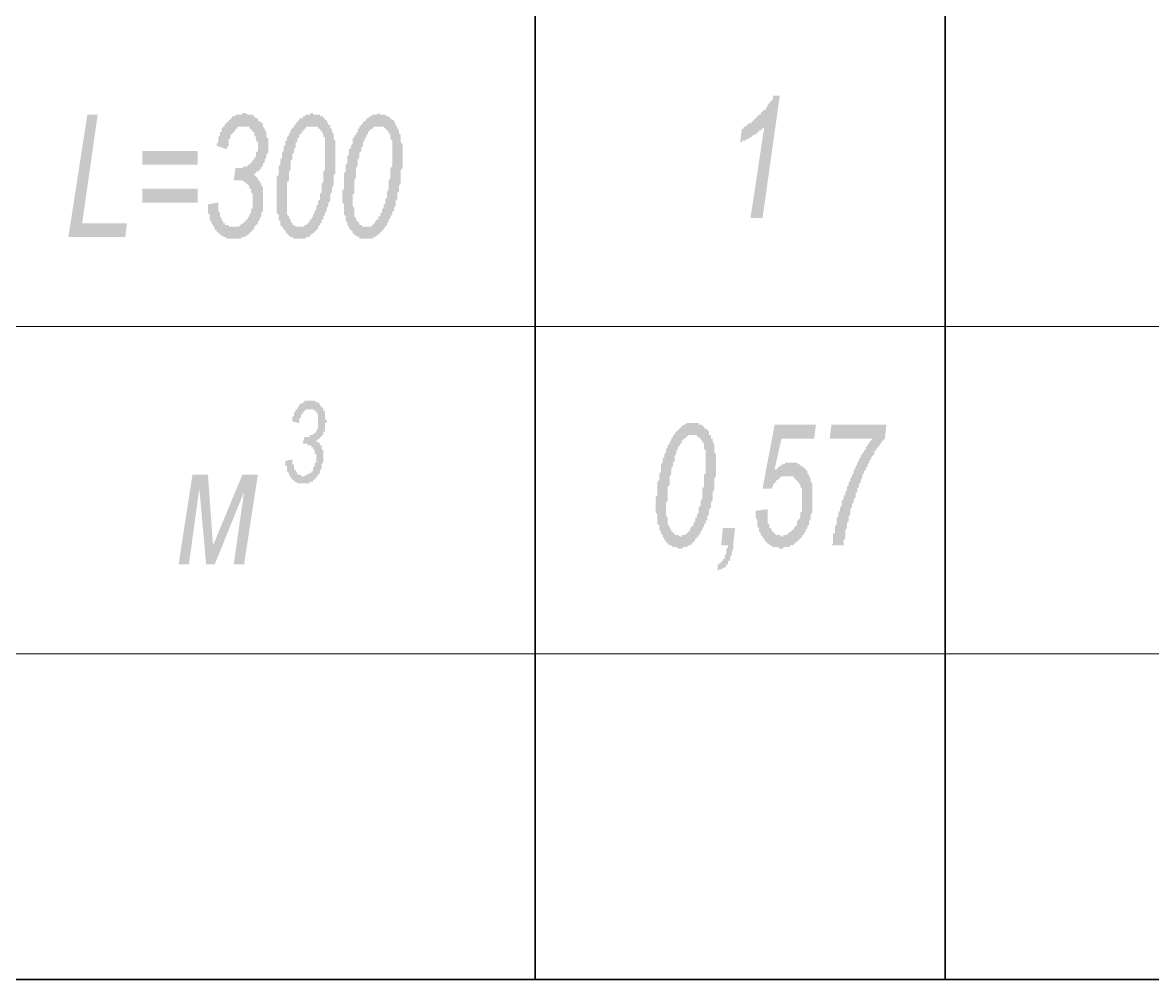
# Model space of a CAD drawing. Header units: millimetres. Extents: x 1372 to 666090, y 1285 to 31551.
# Drawn here: x 632394 to 635130, y 19566 to 21883 of the extents above; entities that cross this region are included whole.
import ezdxf

# ---------------------------------------------------------------- set-up
doc = ezdxf.new("R2010")
doc.units = ezdxf.units.MM
doc.layers.add('PDF _0', color=7, linetype='Continuous')
doc.layers.add('PDF _75-АЗ Штамп', color=7, linetype='Continuous')

msp = doc.modelspace()

# ---------------------------------------------------------------- hatches: boundary and pattern name
at = {"layer": 'PDF _75-АЗ Штамп', "transparency": 33554559}
for points in [[(634157, 21409.3), (634190.4, 21630.4), (634190.4, 21630.4), (634186.2, 21626.2), (634186.2, 21626.2), (634182, 21622.1), (634182, 21622.1), (634177.9, 21622.1), (634177.9, 21617.9), (634173.7, 21617.9), (634173.7, 21613.7), (634169.5, 21613.7), (634165.3, 21609.5), (634165.3, 21609.5), (634161.2, 21609.5), (634161.2, 21605.4), (634157, 21605.4), (634152.8, 21601.2), (634148.7, 21601.2), (634148.7, 21601.2), (634144.5, 21597), (634140.3, 21597), (634136.2, 21597), (634136.2, 21592.9), (634132, 21592.9), (634136.2, 21626.2), (634140.3, 21626.2), (634140.3, 21630.4), (634144.5, 21630.4), (634148.7, 21634.6), (634148.7, 21634.6), (634152.8, 21638.7), (634152.8, 21638.7), (634157, 21638.7), (634161.2, 21642.9), (634161.2, 21642.9), (634165.3, 21647.1), (634165.3, 21647.1), (634169.5, 21651.3), (634173.7, 21655.4), (634173.7, 21655.4), (634177.9, 21659.6), (634182, 21659.6), (634182, 21663.8), (634186.2, 21667.9), (634186.2, 21667.9), (634190.4, 21672.1), (634194.5, 21672.1), (634194.5, 21676.3), (634198.7, 21680.5), (634198.7, 21680.5), (634198.7, 21684.6), (634202.9, 21684.6), (634202.9, 21684.6), (634202.9, 21688.8), (634207.1, 21693), (634207.1, 21693), (634211.2, 21697.1), (634211.2, 21701.3), (634211.2, 21705.5), (634211.2, 21705.5), (634227.9, 21705.5), (634186.2, 21409.3)], [(632505.1, 21363.4), (632551, 21659.6), (632576, 21659.6), (632538.5, 21396.8), (632647, 21396.8), (632642.8, 21363.4)], [(632843, 21442.7), (632868, 21446.9), (632868, 21442.7), (632868, 21434.3), (632868, 21430.2), (632868, 21426), (632872.2, 21421.8), (632872.2, 21417.7), (632872.2, 21413.5), (632872.2, 21413.5), (632876.4, 21409.3), (632876.4, 21405.1), (632876.4, 21405.1), (632880.6, 21401), (632880.6, 21401), (632880.6, 21396.8), (632884.7, 21396.8), (632884.7, 21392.6), (632888.9, 21392.6), (632893.1, 21392.6), (632893.1, 21388.5), (632897.2, 21388.5), (632901.4, 21388.5), (632901.4, 21388.5), (632905.6, 21388.5), (632909.8, 21388.5), (632909.8, 21388.5), (632913.9, 21388.5), (632918.1, 21388.5), (632918.1, 21388.5), (632922.3, 21392.6), (632922.3, 21392.6), (632926.4, 21396.8), (632930.6, 21396.8), (632930.6, 21401), (632934.8, 21401), (632934.8, 21405.1), (632939, 21405.1), (632939, 21409.3), (632943.1, 21413.5), (632943.1, 21417.7), (632947.3, 21421.8), (632947.3, 21421.8), (632947.3, 21426), (632947.3, 21430.2), (632951.5, 21434.3), (632951.5, 21438.5), (632951.5, 21442.7), (632951.5, 21446.9), (632951.5, 21451), (632951.5, 21451), (632951.5, 21455.2), (632951.5, 21459.4), (632951.5, 21463.5), (632951.5, 21467.7), (632947.3, 21471.9), (632947.3, 21476.1), (632947.3, 21480.2), (632943.1, 21480.2), (632943.1, 21484.4), (632943.1, 21488.6), (632939, 21488.6), (632939, 21492.7), (632934.8, 21492.7), (632934.8, 21496.9), (632930.6, 21496.9), (632926.4, 21501.1), (632926.4, 21501.1), (632922.3, 21501.1), (632918.1, 21501.1), (632913.9, 21501.1), (632913.9, 21501.1), (632909.8, 21501.1), (632909.8, 21501.1), (632905.6, 21501.1), (632909.8, 21530.3), (632913.9, 21530.3), (632913.9, 21530.3), (632918.1, 21530.3), (632922.3, 21530.3), (632922.3, 21530.3), (632926.4, 21530.3), (632930.6, 21534.5), (632930.6, 21534.5), (632934.8, 21534.5), (632939, 21534.5), (632939, 21538.6), (632943.1, 21538.6), (632943.1, 21538.6), (632947.3, 21542.8), (632947.3, 21542.8), (632951.5, 21547), (632951.5, 21551.1), (632955.6, 21551.1), (632955.6, 21555.3), (632959.8, 21559.5), (632959.8, 21563.7), (632959.8, 21567.8), (632959.8, 21567.8), (632964, 21572), (632964, 21576.2), (632964, 21580.3), (632964, 21584.5), (632964, 21588.7), (632964, 21592.9), (632959.8, 21597), (632959.8, 21601.2), (632959.8, 21605.4), (632959.8, 21605.4), (632955.6, 21609.5), (632955.6, 21613.7), (632955.6, 21617.9), (632951.5, 21617.9), (632951.5, 21622.1), (632947.3, 21622.1), (632947.3, 21626.2), (632943.1, 21626.2), (632943.1, 21630.4), (632939, 21630.4), (632934.8, 21630.4), (632934.8, 21630.4), (632930.6, 21630.4), (632930.6, 21630.4), (632926.4, 21630.4), (632922.3, 21630.4), (632922.3, 21630.4), (632918.1, 21630.4), (632913.9, 21630.4), (632913.9, 21626.2), (632909.8, 21626.2), (632909.8, 21622.1), (632905.6, 21617.9), (632905.6, 21617.9), (632901.4, 21613.7), (632901.4, 21613.7), (632897.2, 21609.5), (632897.2, 21605.4), (632897.2, 21601.2), (632893.1, 21601.2), (632893.1, 21597), (632893.1, 21592.9), (632893.1, 21588.7), (632893.1, 21584.5), (632888.9, 21580.3), (632888.9, 21576.2), (632863.9, 21584.5), (632863.9, 21588.7), (632868, 21592.9), (632868, 21597), (632868, 21601.2), (632868, 21605.4), (632872.2, 21609.5), (632872.2, 21613.7), (632872.2, 21617.9), (632876.4, 21617.9), (632876.4, 21622.1), (632876.4, 21626.2), (632880.6, 21630.4), (632880.6, 21630.4), (632884.7, 21634.6), (632884.7, 21638.7), (632888.9, 21638.7), (632888.9, 21642.9), (632893.1, 21642.9), (632893.1, 21647.1), (632897.2, 21647.1), (632897.2, 21651.3), (632901.4, 21651.3), (632901.4, 21655.4), (632905.6, 21655.4), (632909.8, 21655.4), (632909.8, 21659.6), (632913.9, 21659.6), (632918.1, 21659.6), (632918.1, 21659.6), (632922.3, 21659.6), (632926.4, 21659.6), (632926.4, 21663.8), (632930.6, 21663.8), (632934.8, 21663.8), (632939, 21659.6), (632939, 21659.6), (632943.1, 21659.6), (632947.3, 21659.6), (632947.3, 21659.6), (632951.5, 21659.6), (632955.6, 21655.4), (632955.6, 21655.4), (632959.8, 21651.3), (632959.8, 21651.3), (632964, 21651.3), (632964, 21647.1), (632968.2, 21642.9), (632972.3, 21642.9), (632972.3, 21638.7), (632972.3, 21638.7), (632976.5, 21638.7), (632976.5, 21634.6), (632976.5, 21630.4), (632980.7, 21626.2), (632980.7, 21622.1), (632980.7, 21622.1), (632984.8, 21617.9), (632984.8, 21613.7), (632984.8, 21609.5), (632984.8, 21605.4), (632989, 21601.2), (632989, 21597), (632989, 21592.9), (632989, 21588.7), (632989, 21584.5), (632989, 21580.3), (632989, 21576.2), (632989, 21572), (632989, 21567.8), (632984.8, 21563.7), (632984.8, 21559.5), (632984.8, 21555.3), (632984.8, 21555.3), (632980.7, 21551.1), (632980.7, 21547), (632980.7, 21542.8), (632976.5, 21542.8), (632976.5, 21538.6), (632976.5, 21534.5), (632972.3, 21534.5), (632972.3, 21530.3), (632968.2, 21526.1), (632968.2, 21526.1), (632964, 21521.9), (632959.8, 21521.9), (632959.8, 21517.8), (632955.6, 21517.8), (632955.6, 21513.6), (632955.6, 21513.6), (632959.8, 21509.4), (632959.8, 21509.4), (632964, 21505.3), (632964, 21501.1), (632968.2, 21501.1), (632968.2, 21496.9), (632972.3, 21492.7), (632972.3, 21488.6), (632972.3, 21488.6), (632976.5, 21484.4), (632976.5, 21480.2), (632976.5, 21476.1), (632976.5, 21471.9), (632976.5, 21467.7), (632976.5, 21463.5), (632976.5, 21459.4), (632976.5, 21455.2), (632976.5, 21451), (632976.5, 21446.9), (632976.5, 21442.7), (632976.5, 21442.7), (632976.5, 21438.5), (632976.5, 21434.3), (632976.5, 21430.2), (632976.5, 21426), (632972.3, 21421.8), (632972.3, 21417.7), (632972.3, 21413.5), (632968.2, 21409.3), (632968.2, 21409.3), (632968.2, 21405.1), (632964, 21401), (632964, 21396.8), (632959.8, 21392.6), (632959.8, 21392.6), (632955.6, 21388.5), (632955.6, 21388.5), (632955.6, 21384.3), (632951.5, 21380.1), (632951.5, 21380.1), (632947.3, 21375.9), (632947.3, 21375.9), (632943.1, 21371.8), (632943.1, 21371.8), (632939, 21367.6), (632934.8, 21367.6), (632934.8, 21363.4), (632930.6, 21363.4), (632930.6, 21363.4), (632926.4, 21363.4), (632922.3, 21359.3), (632922.3, 21359.3), (632918.1, 21359.3), (632913.9, 21359.3), (632913.9, 21359.3), (632909.8, 21359.3), (632905.6, 21359.3), (632905.6, 21359.3), (632901.4, 21359.3), (632897.2, 21359.3), (632893.1, 21359.3), (632893.1, 21359.3), (632888.9, 21359.3), (632884.7, 21363.4), (632884.7, 21363.4), (632880.6, 21363.4), (632876.4, 21367.6), (632876.4, 21367.6), (632872.2, 21367.6), (632872.2, 21371.8), (632868, 21371.8), (632868, 21375.9), (632863.9, 21375.9), (632863.9, 21380.1), (632859.7, 21380.1), (632859.7, 21384.3), (632859.7, 21388.5), (632855.5, 21388.5), (632855.5, 21392.6), (632851.4, 21396.8), (632851.4, 21401), (632851.4, 21401), (632847.2, 21405.1), (632847.2, 21409.3), (632847.2, 21413.5), (632847.2, 21417.7), (632843, 21421.8), (632843, 21426), (632843, 21430.2), (632843, 21434.3), (632843, 21438.5), (632843, 21442.7)], [(633030.7, 20821.1), (633047.4, 20825.3), (633047.4, 20821.1), (633047.4, 20817), (633047.4, 20812.8), (633051.6, 20812.8), (633051.6, 20808.6), (633051.6, 20804.5), (633051.6, 20804.5), (633051.6, 20800.3), (633055.8, 20800.3), (633055.8, 20796.1), (633055.8, 20796.1), (633055.8, 20796.1), (633055.8, 20796.1), (633059.9, 20791.9), (633059.9, 20791.9), (633059.9, 20787.8), (633064.1, 20787.8), (633064.1, 20787.8), (633064.1, 20787.8), (633068.3, 20787.8), (633068.3, 20783.6), (633072.4, 20783.6), (633072.4, 20783.6), (633076.6, 20783.6), (633076.6, 20783.6), (633080.8, 20787.8), (633080.8, 20787.8), (633085, 20787.8), (633085, 20787.8), (633085, 20787.8), (633089.1, 20791.9), (633089.1, 20791.9), (633093.3, 20791.9), (633093.3, 20796.1), (633093.3, 20796.1), (633097.5, 20796.1), (633097.5, 20800.3), (633097.5, 20800.3), (633097.5, 20804.5), (633101.6, 20808.6), (633101.6, 20808.6), (633101.6, 20812.8), (633101.6, 20812.8), (633101.6, 20817), (633105.8, 20817), (633105.8, 20821.1), (633105.8, 20825.3), (633105.8, 20825.3), (633105.8, 20829.5), (633105.8, 20829.5), (633105.8, 20833.7), (633105.8, 20837.8), (633101.6, 20837.8), (633101.6, 20842), (633101.6, 20842), (633101.6, 20846.2), (633101.6, 20846.2), (633097.5, 20850.3), (633097.5, 20850.3), (633097.5, 20854.5), (633093.3, 20854.5), (633093.3, 20854.5), (633093.3, 20858.7), (633089.1, 20858.7), (633089.1, 20858.7), (633085, 20858.7), (633085, 20862.9), (633080.8, 20862.9), (633080.8, 20862.9), (633080.8, 20862.9), (633076.6, 20862.9), (633076.6, 20862.9), (633072.4, 20862.9), (633076.6, 20879.5), (633076.6, 20879.5), (633080.8, 20879.5), (633080.8, 20879.5), (633085, 20879.5), (633085, 20879.5), (633089.1, 20879.5), (633089.1, 20883.7), (633093.3, 20883.7), (633093.3, 20883.7), (633097.5, 20883.7), (633097.5, 20883.7), (633097.5, 20887.9), (633101.6, 20887.9), (633101.6, 20887.9), (633101.6, 20887.9), (633105.8, 20892.1), (633105.8, 20892.1), (633105.8, 20896.2), (633105.8, 20896.2), (633110, 20900.4), (633110, 20900.4), (633110, 20904.6), (633110, 20904.6), (633110, 20908.7), (633110, 20912.9), (633110, 20912.9), (633110, 20917.1), (633110, 20917.1), (633110, 20921.3), (633110, 20925.4), (633110, 20925.4), (633110, 20929.6), (633110, 20929.6), (633110, 20933.8), (633105.8, 20937.9), (633105.8, 20937.9), (633105.8, 20937.9), (633105.8, 20942.1), (633101.6, 20942.1), (633101.6, 20942.1), (633097.5, 20946.3), (633097.5, 20946.3), (633097.5, 20946.3), (633093.3, 20946.3), (633093.3, 20946.3), (633089.1, 20946.3), (633089.1, 20946.3), (633089.1, 20946.3), (633085, 20946.3), (633085, 20946.3), (633080.8, 20946.3), (633080.8, 20946.3), (633080.8, 20946.3), (633076.6, 20942.1), (633076.6, 20942.1), (633072.4, 20937.9), (633072.4, 20937.9), (633072.4, 20937.9), (633072.4, 20933.8), (633068.3, 20933.8), (633068.3, 20929.6), (633068.3, 20929.6), (633068.3, 20925.4), (633064.1, 20925.4), (633064.1, 20921.3), (633064.1, 20917.1), (633064.1, 20917.1), (633064.1, 20912.9), (633064.1, 20912.9), (633047.4, 20917.1), (633047.4, 20921.3), (633047.4, 20921.3), (633047.4, 20925.4), (633047.4, 20929.6), (633051.6, 20929.6), (633051.6, 20933.8), (633051.6, 20933.8), (633051.6, 20937.9), (633051.6, 20937.9), (633055.8, 20942.1), (633055.8, 20946.3), (633055.8, 20946.3), (633059.9, 20946.3), (633059.9, 20950.5), (633059.9, 20950.5), (633064.1, 20954.6), (633064.1, 20954.6), (633064.1, 20954.6), (633064.1, 20958.8), (633068.3, 20958.8), (633068.3, 20958.8), (633072.4, 20963), (633072.4, 20963), (633072.4, 20963), (633076.6, 20963), (633076.6, 20967.1), (633080.8, 20967.1), (633080.8, 20967.1), (633085, 20967.1), (633085, 20967.1), (633089.1, 20967.1), (633089.1, 20967.1), (633089.1, 20967.1), (633093.3, 20967.1), (633093.3, 20967.1), (633097.5, 20967.1), (633097.5, 20967.1), (633101.6, 20967.1), (633101.6, 20967.1), (633105.8, 20963), (633105.8, 20963), (633110, 20963), (633110, 20963), (633110, 20963), (633114.2, 20958.8), (633114.2, 20958.8), (633114.2, 20954.6), (633118.3, 20954.6), (633118.3, 20954.6), (633118.3, 20950.5), (633122.5, 20950.5), (633122.5, 20946.3), (633122.5, 20946.3), (633122.5, 20942.1), (633126.7, 20942.1), (633126.7, 20937.9), (633126.7, 20933.8), (633126.7, 20933.8), (633126.7, 20929.6), (633126.7, 20929.6), (633126.7, 20925.4), (633126.7, 20921.3), (633130.8, 20921.3), (633130.8, 20917.1), (633130.8, 20912.9), (633126.7, 20912.9), (633126.7, 20908.7), (633126.7, 20904.6), (633126.7, 20904.6), (633126.7, 20900.4), (633126.7, 20896.2), (633126.7, 20896.2), (633126.7, 20892.1), (633122.5, 20892.1), (633122.5, 20887.9), (633122.5, 20887.9), (633122.5, 20883.7), (633118.3, 20883.7), (633118.3, 20883.7), (633118.3, 20879.5), (633114.2, 20879.5), (633114.2, 20875.4), (633114.2, 20875.4), (633110, 20875.4), (633110, 20871.2), (633105.8, 20871.2), (633105.8, 20871.2), (633105.8, 20867), (633110, 20867), (633110, 20867), (633114.2, 20862.9), (633114.2, 20862.9), (633114.2, 20858.7), (633118.3, 20858.7), (633118.3, 20854.5), (633118.3, 20854.5), (633118.3, 20850.3), (633118.3, 20850.3), (633122.5, 20846.2), (633122.5, 20842), (633122.5, 20842), (633122.5, 20837.8), (633122.5, 20833.7), (633122.5, 20833.7), (633122.5, 20829.5), (633122.5, 20829.5), (633122.5, 20825.3), (633122.5, 20821.1), (633122.5, 20821.1), (633122.5, 20817), (633122.5, 20817), (633118.3, 20812.8), (633118.3, 20808.6), (633118.3, 20808.6), (633118.3, 20804.5), (633118.3, 20804.5), (633118.3, 20800.3), (633114.2, 20800.3), (633114.2, 20796.1), (633114.2, 20791.9), (633114.2, 20791.9), (633110, 20787.8), (633110, 20787.8), (633110, 20783.6), (633110, 20783.6), (633105.8, 20783.6), (633105.8, 20779.4), (633105.8, 20779.4), (633101.6, 20779.4), (633101.6, 20775.3), (633097.5, 20775.3), (633097.5, 20775.3), (633097.5, 20771.1), (633093.3, 20771.1), (633093.3, 20771.1), (633089.1, 20771.1), (633089.1, 20766.9), (633089.1, 20766.9), (633085, 20766.9), (633085, 20766.9), (633080.8, 20766.9), (633080.8, 20766.9), (633076.6, 20766.9), (633076.6, 20766.9), (633076.6, 20766.9), (633072.4, 20766.9), (633072.4, 20766.9), (633068.3, 20766.9), (633068.3, 20766.9), (633064.1, 20766.9), (633064.1, 20766.9), (633059.9, 20766.9), (633059.9, 20766.9), (633055.8, 20771.1), (633055.8, 20771.1), (633055.8, 20771.1), (633051.6, 20771.1), (633051.6, 20775.3), (633047.4, 20775.3), (633047.4, 20775.3), (633047.4, 20779.4), (633043.2, 20779.4), (633043.2, 20779.4), (633043.2, 20783.6), (633043.2, 20783.6), (633039.1, 20787.8), (633039.1, 20787.8), (633039.1, 20791.9), (633039.1, 20791.9), (633034.9, 20796.1), (633034.9, 20796.1), (633034.9, 20800.3), (633034.9, 20800.3), (633034.9, 20804.5), (633034.9, 20808.6), (633030.7, 20808.6), (633030.7, 20812.8), (633030.7, 20817), (633030.7, 20817), (633030.7, 20821.1)], [(634169.5, 20700.2), (634198.7, 20704.3), (634198.7, 20700.2), (634198.7, 20696), (634198.7, 20696), (634198.7, 20691.8), (634198.7, 20687.7), (634198.7, 20683.5), (634198.7, 20679.3), (634198.7, 20675.1), (634198.7, 20671), (634202.9, 20666.8), (634202.9, 20662.6), (634202.9, 20658.5), (634207.1, 20658.5), (634207.1, 20654.3), (634211.2, 20650.1), (634211.2, 20650.1), (634215.4, 20645.9), (634215.4, 20645.9), (634219.6, 20641.8), (634223.7, 20641.8), (634223.7, 20641.8), (634227.9, 20641.8), (634232.1, 20637.6), (634232.1, 20637.6), (634236.3, 20637.6), (634236.3, 20641.8), (634240.4, 20641.8), (634240.4, 20641.8), (634244.6, 20641.8), (634248.8, 20645.9), (634248.8, 20645.9), (634252.9, 20650.1), (634257.1, 20650.1), (634257.1, 20650.1), (634257.1, 20654.3), (634261.3, 20654.3), (634261.3, 20658.5), (634265.5, 20662.6), (634265.5, 20662.6), (634269.6, 20666.8), (634269.6, 20671), (634269.6, 20675.1), (634273.8, 20679.3), (634273.8, 20679.3), (634278, 20683.5), (634278, 20683.5), (634278, 20687.7), (634278, 20691.8), (634278, 20696), (634282.1, 20700.2), (634282.1, 20704.3), (634282.1, 20708.5), (634282.1, 20712.7), (634282.1, 20716.9), (634282.1, 20721), (634282.1, 20725.2), (634282.1, 20729.4), (634282.1, 20729.4), (634282.1, 20733.5), (634282.1, 20737.7), (634282.1, 20741.9), (634282.1, 20746.1), (634282.1, 20750.2), (634282.1, 20754.4), (634278, 20758.6), (634278, 20762.7), (634278, 20762.7), (634273.8, 20766.9), (634273.8, 20771.1), (634269.6, 20771.1), (634269.6, 20775.3), (634265.5, 20775.3), (634265.5, 20779.4), (634261.3, 20779.4), (634261.3, 20783.6), (634257.1, 20783.6), (634252.9, 20783.6), (634252.9, 20783.6), (634248.8, 20783.6), (634244.6, 20783.6), (634244.6, 20783.6), (634240.4, 20783.6), (634236.3, 20783.6), (634236.3, 20783.6), (634232.1, 20783.6), (634227.9, 20779.4), (634227.9, 20779.4), (634223.7, 20775.3), (634223.7, 20775.3), (634219.6, 20775.3), (634219.6, 20771.1), (634215.4, 20766.9), (634215.4, 20766.9), (634211.2, 20762.7), (634211.2, 20758.6), (634207.1, 20754.4), (634207.1, 20754.4), (634186.2, 20754.4), (634215.4, 20908.7), (634315.5, 20908.7), (634311.3, 20875.4), (634232.1, 20875.4), (634215.4, 20800.3), (634219.6, 20800.3), (634223.7, 20804.5), (634223.7, 20804.5), (634227.9, 20808.6), (634232.1, 20808.6), (634232.1, 20812.8), (634236.3, 20812.8), (634236.3, 20812.8), (634240.4, 20812.8), (634240.4, 20817), (634244.6, 20817), (634248.8, 20817), (634248.8, 20817), (634252.9, 20817), (634252.9, 20817), (634257.1, 20817), (634261.3, 20817), (634265.5, 20817), (634265.5, 20817), (634269.6, 20817), (634273.8, 20812.8), (634273.8, 20812.8), (634278, 20812.8), (634278, 20808.6), (634282.1, 20808.6), (634286.3, 20804.5), (634286.3, 20804.5), (634290.5, 20800.3), (634290.5, 20800.3), (634294.7, 20796.1), (634294.7, 20796.1), (634294.7, 20791.9), (634298.8, 20787.8), (634298.8, 20787.8), (634298.8, 20783.6), (634303, 20779.4), (634303, 20775.3), (634303, 20771.1), (634303, 20771.1), (634307.2, 20766.9), (634307.2, 20762.7), (634307.2, 20758.6), (634307.2, 20754.4), (634307.2, 20750.2), (634307.2, 20746.1), (634307.2, 20741.9), (634307.2, 20737.7), (634307.2, 20733.5), (634307.2, 20729.4), (634307.2, 20725.2), (634307.2, 20721), (634307.2, 20716.9), (634307.2, 20712.7), (634307.2, 20708.5), (634307.2, 20704.3), (634307.2, 20700.2), (634307.2, 20696), (634303, 20691.8), (634303, 20687.7), (634303, 20683.5), (634303, 20679.3), (634303, 20679.3), (634298.8, 20675.1), (634298.8, 20671), (634298.8, 20666.8), (634294.7, 20662.6), (634294.7, 20658.5), (634290.5, 20654.3), (634290.5, 20654.3), (634290.5, 20650.1), (634286.3, 20645.9), (634286.3, 20641.8), (634282.1, 20641.8), (634282.1, 20637.6), (634278, 20633.4), (634278, 20633.4), (634273.8, 20629.3), (634273.8, 20629.3), (634269.6, 20625.1), (634265.5, 20625.1), (634265.5, 20620.9), (634261.3, 20620.9), (634261.3, 20616.7), (634257.1, 20616.7), (634252.9, 20616.7), (634252.9, 20612.6), (634248.8, 20612.6), (634244.6, 20612.6), (634244.6, 20612.6), (634240.4, 20612.6), (634236.3, 20612.6), (634236.3, 20608.4), (634232.1, 20608.4), (634232.1, 20608.4), (634227.9, 20608.4), (634223.7, 20612.6), (634219.6, 20612.6), (634219.6, 20612.6), (634215.4, 20612.6), (634211.2, 20612.6), (634211.2, 20612.6), (634207.1, 20616.7), (634202.9, 20616.7), (634202.9, 20620.9), (634198.7, 20620.9), (634198.7, 20620.9), (634194.5, 20625.1), (634194.5, 20625.1), (634190.4, 20629.3), (634190.4, 20633.4), (634186.2, 20633.4), (634186.2, 20637.6), (634182, 20641.8), (634182, 20641.8), (634182, 20645.9), (634177.9, 20650.1), (634177.9, 20654.3), (634177.9, 20658.5), (634173.7, 20662.6), (634173.7, 20666.8), (634173.7, 20671), (634173.7, 20675.1), (634173.7, 20679.3), (634173.7, 20679.3), (634169.5, 20683.5), (634169.5, 20687.7), (634169.5, 20691.8), (634169.5, 20696), (634169.5, 20696), (634169.5, 20700.2)], [(634353.1, 20616.7), (634353.1, 20616.7), (634357.2, 20620.9), (634357.2, 20625.1), (634357.2, 20629.3), (634357.2, 20633.4), (634357.2, 20637.6), (634357.2, 20641.8), (634357.2, 20645.9), (634361.4, 20645.9), (634361.4, 20650.1), (634361.4, 20654.3), (634361.4, 20658.5), (634361.4, 20662.6), (634365.6, 20666.8), (634365.6, 20675.1), (634365.6, 20679.3), (634365.6, 20683.5), (634369.7, 20687.7), (634369.7, 20687.7), (634369.7, 20691.8), (634369.7, 20696), (634373.9, 20700.2), (634373.9, 20704.3), (634373.9, 20704.3), (634373.9, 20708.5), (634378.1, 20712.7), (634378.1, 20716.9), (634378.1, 20721), (634378.1, 20725.2), (634382.3, 20729.4), (634382.3, 20733.5), (634382.3, 20737.7), (634386.4, 20737.7), (634386.4, 20741.9), (634386.4, 20746.1), (634390.6, 20750.2), (634390.6, 20754.4), (634390.6, 20758.6), (634394.8, 20762.7), (634394.8, 20766.9), (634394.8, 20771.1), (634398.9, 20771.1), (634398.9, 20775.3), (634398.9, 20779.4), (634403.1, 20783.6), (634403.1, 20787.8), (634403.1, 20787.8), (634407.3, 20791.9), (634407.3, 20796.1), (634407.3, 20800.3), (634411.5, 20804.5), (634411.5, 20808.6), (634411.5, 20808.6), (634415.6, 20812.8), (634415.6, 20817), (634419.8, 20821.1), (634419.8, 20825.3), (634424, 20829.5), (634424, 20829.5), (634424, 20833.7), (634428.1, 20837.8), (634428.1, 20842), (634432.3, 20842), (634432.3, 20846.2), (634436.5, 20850.3), (634436.5, 20854.5), (634436.5, 20854.5), (634440.7, 20858.7), (634440.7, 20862.9), (634444.8, 20862.9), (634444.8, 20867), (634449, 20871.2), (634449, 20871.2), (634453.2, 20875.4), (634348.9, 20875.4), (634353.1, 20908.7), (634486.5, 20908.7), (634482.4, 20875.4), (634478.2, 20871.2), (634478.2, 20871.2), (634474, 20867), (634474, 20862.9), (634469.9, 20862.9), (634469.9, 20858.7), (634465.7, 20854.5), (634465.7, 20854.5), (634461.5, 20850.3), (634461.5, 20846.2), (634457.3, 20846.2), (634457.3, 20842), (634457.3, 20837.8), (634453.2, 20833.7), (634453.2, 20833.7), (634449, 20829.5), (634449, 20825.3), (634444.8, 20821.1), (634444.8, 20817), (634444.8, 20817), (634440.7, 20812.8), (634440.7, 20808.6), (634436.5, 20804.5), (634436.5, 20800.3), (634436.5, 20800.3), (634432.3, 20796.1), (634432.3, 20791.9), (634428.1, 20787.8), (634428.1, 20783.6), (634428.1, 20779.4), (634424, 20775.3), (634424, 20771.1), (634424, 20766.9), (634419.8, 20766.9), (634419.8, 20762.7), (634419.8, 20758.6), (634415.6, 20754.4), (634415.6, 20750.2), (634415.6, 20746.1), (634411.5, 20741.9), (634411.5, 20737.7), (634411.5, 20733.5), (634407.3, 20729.4), (634407.3, 20725.2), (634407.3, 20721), (634403.1, 20716.9), (634403.1, 20712.7), (634403.1, 20712.7), (634403.1, 20708.5), (634398.9, 20704.3), (634398.9, 20700.2), (634398.9, 20696), (634398.9, 20691.8), (634394.8, 20687.7), (634394.8, 20683.5), (634394.8, 20679.3), (634394.8, 20675.1), (634390.6, 20671), (634390.6, 20666.8), (634390.6, 20662.6), (634390.6, 20662.6), (634390.6, 20658.5), (634386.4, 20654.3), (634386.4, 20650.1), (634386.4, 20645.9), (634386.4, 20641.8), (634386.4, 20637.6), (634386.4, 20633.4), (634382.3, 20629.3), (634382.3, 20625.1), (634382.3, 20620.9), (634382.3, 20620.9), (634382.3, 20616.7), (634382.3, 20616.7)], [(632805.5, 20787.8), (632843, 20787.8), (632855.5, 20616.7), (632926.4, 20787.8), (632964, 20787.8), (632930.6, 20570.9), (632905.6, 20570.9), (632930.6, 20746.1), (632859.7, 20570.9), (632838.8, 20570.9), (632822.2, 20754.4), (632797.1, 20570.9), (632772.1, 20570.9)], [(634086.1, 20616.7), (634090.3, 20658.5), (634119.5, 20658.5), (634115.3, 20620.9), (634115.3, 20616.7), (634115.3, 20612.6), (634115.3, 20608.4), (634111.1, 20600.1), (634111.1, 20595.9), (634111.1, 20595.9), (634111.1, 20591.7), (634107, 20587.5), (634107, 20583.4), (634107, 20579.2), (634102.8, 20579.2), (634102.8, 20575), (634102.8, 20570.9), (634098.6, 20570.9), (634098.6, 20566.7), (634094.4, 20562.5), (634090.3, 20562.5), (634090.3, 20562.5), (634086.1, 20558.3), (634086.1, 20558.3), (634081.9, 20558.3), (634077.8, 20554.2), (634077.8, 20554.2), (634077.8, 20570.9), (634081.9, 20570.9), (634081.9, 20575), (634086.1, 20575), (634086.1, 20579.2), (634090.3, 20579.2), (634090.3, 20583.4), (634094.4, 20583.4), (634094.4, 20587.5), (634094.4, 20591.7), (634098.6, 20595.9), (634098.6, 20600.1), (634098.6, 20604.2), (634098.6, 20608.4), (634102.8, 20612.6), (634102.8, 20616.7)]]:
    msp.add_hatch(color=256, dxfattribs=at).paths.add_polyline_path(points)
h = msp.add_hatch(color=256, dxfattribs=at)
h.paths.add_polyline_path([(633009.9, 21459.4), (633009.9, 21463.5), (633009.9, 21467.7), (633009.9, 21471.9), (633009.9, 21476.1), (633009.9, 21480.2), (633009.9, 21484.4), (633009.9, 21488.6), (633009.9, 21492.7), (633009.9, 21496.9), (633009.9, 21501.1), (633009.9, 21505.3), (633009.9, 21509.4), (633014, 21513.6), (633014, 21517.8), (633014, 21521.9), (633014, 21526.1), (633014, 21530.3), (633014, 21534.5), (633018.2, 21538.6), (633018.2, 21542.8), (633018.2, 21547), (633018.2, 21551.1), (633022.4, 21555.3), (633022.4, 21559.5), (633022.4, 21563.7), (633022.4, 21567.8), (633026.6, 21572), (633026.6, 21576.2), (633026.6, 21580.3), (633026.6, 21584.5), (633030.7, 21584.5), (633030.7, 21588.7), (633030.7, 21592.9), (633030.7, 21597), (633034.9, 21597), (633034.9, 21601.2), (633034.9, 21605.4), (633039.1, 21609.5), (633039.1, 21609.5), (633039.1, 21613.7), (633043.2, 21617.9), (633043.2, 21622.1), (633047.4, 21626.2), (633047.4, 21626.2), (633051.6, 21630.4), (633051.6, 21634.6), (633051.6, 21634.6), (633055.8, 21634.6), (633055.8, 21638.7), (633059.9, 21642.9), (633059.9, 21642.9), (633064.1, 21647.1), (633064.1, 21651.3), (633068.3, 21651.3), (633072.4, 21651.3), (633072.4, 21655.4), (633072.4, 21655.4), (633076.6, 21655.4), (633080.8, 21659.6), (633080.8, 21659.6), (633085, 21659.6), (633089.1, 21659.6), (633089.1, 21659.6), (633093.3, 21663.8), (633097.5, 21663.8), (633097.5, 21659.6), (633101.6, 21659.6), (633105.8, 21659.6), (633105.8, 21659.6), (633110, 21659.6), (633114.2, 21659.6), (633114.2, 21655.4), (633118.3, 21655.4), (633122.5, 21655.4), (633122.5, 21651.3), (633126.7, 21651.3), (633126.7, 21647.1), (633130.8, 21647.1), (633130.8, 21642.9), (633135, 21638.7), (633135, 21634.6), (633139.2, 21634.6), (633139.2, 21630.4), (633139.2, 21626.2), (633143.4, 21626.2), (633143.4, 21622.1), (633143.4, 21617.9), (633147.5, 21613.7), (633147.5, 21609.5), (633147.5, 21609.5), (633147.5, 21605.4), (633147.5, 21601.2), (633151.7, 21597), (633151.7, 21592.9), (633151.7, 21588.7), (633151.7, 21584.5), (633151.7, 21580.3), (633151.7, 21576.2), (633151.7, 21567.8), (633151.7, 21563.7), (633151.7, 21563.7), (633151.7, 21559.5), (633151.7, 21555.3), (633151.7, 21551.1), (633151.7, 21547), (633151.7, 21542.8), (633151.7, 21538.6), (633151.7, 21534.5), (633151.7, 21530.3), (633151.7, 21526.1), (633151.7, 21521.9), (633151.7, 21517.8), (633147.5, 21513.6), (633147.5, 21509.4), (633147.5, 21505.3), (633147.5, 21501.1), (633147.5, 21496.9), (633147.5, 21492.7), (633147.5, 21488.6), (633143.4, 21484.4), (633143.4, 21480.2), (633143.4, 21476.1), (633143.4, 21471.9), (633143.4, 21471.9), (633139.2, 21467.7), (633139.2, 21467.7), (633139.2, 21459.4), (633139.2, 21455.2), (633139.2, 21451), (633135, 21446.9), (633135, 21442.7), (633135, 21438.5), (633130.8, 21434.3), (633130.8, 21430.2), (633130.8, 21426), (633130.8, 21426), (633126.7, 21421.8), (633126.7, 21417.7), (633122.5, 21413.5), (633122.5, 21409.3), (633122.5, 21405.1), (633118.3, 21405.1), (633118.3, 21401), (633118.3, 21396.8), (633114.2, 21396.8), (633114.2, 21392.6), (633110, 21388.5), (633110, 21388.5), (633110, 21384.3), (633105.8, 21380.1), (633105.8, 21380.1), (633101.6, 21375.9), (633101.6, 21375.9), (633097.5, 21371.8), (633093.3, 21371.8), (633093.3, 21367.6), (633089.1, 21367.6), (633089.1, 21363.4), (633085, 21363.4), (633080.8, 21363.4), (633080.8, 21359.3), (633076.6, 21359.3), (633072.4, 21359.3), (633072.4, 21359.3), (633068.3, 21359.3), (633064.1, 21359.3), (633064.1, 21359.3), (633059.9, 21359.3), (633059.9, 21359.3), (633055.8, 21359.3), (633051.6, 21359.3), (633051.6, 21359.3), (633047.4, 21363.4), (633043.2, 21363.4), (633043.2, 21363.4), (633039.1, 21367.6), (633039.1, 21367.6), (633034.9, 21371.8), (633034.9, 21371.8), (633030.7, 21375.9), (633030.7, 21380.1), (633026.6, 21380.1), (633026.6, 21384.3), (633022.4, 21388.5), (633022.4, 21388.5), (633018.2, 21392.6), (633018.2, 21396.8), (633018.2, 21401), (633018.2, 21401), (633014, 21405.1), (633014, 21409.3), (633014, 21413.5), (633014, 21417.7), (633009.9, 21421.8), (633009.9, 21426), (633009.9, 21430.2), (633009.9, 21434.3), (633009.9, 21438.5), (633009.9, 21442.7), (633009.9, 21446.9), (633009.9, 21451), (633009.9, 21455.2), (633009.9, 21459.4), (633009.9, 21459.4)], flags=0)
h.paths.add_polyline_path([(633034.9, 21451), (633034.9, 21446.9), (633034.9, 21442.7), (633034.9, 21438.5), (633034.9, 21434.3), (633034.9, 21430.2), (633034.9, 21426), (633034.9, 21421.8), (633034.9, 21417.7), (633039.1, 21413.5), (633039.1, 21409.3), (633039.1, 21409.3), (633043.2, 21405.1), (633043.2, 21401), (633043.2, 21401), (633047.4, 21396.8), (633047.4, 21392.6), (633051.6, 21392.6), (633051.6, 21392.6), (633055.8, 21388.5), (633059.9, 21388.5), (633059.9, 21388.5), (633064.1, 21388.5), (633064.1, 21388.5), (633068.3, 21388.5), (633072.4, 21388.5), (633072.4, 21388.5), (633076.6, 21388.5), (633076.6, 21392.6), (633080.8, 21392.6), (633085, 21396.8), (633085, 21396.8), (633089.1, 21401), (633089.1, 21405.1), (633093.3, 21405.1), (633093.3, 21405.1), (633093.3, 21409.3), (633097.5, 21413.5), (633097.5, 21413.5), (633097.5, 21417.7), (633101.6, 21421.8), (633101.6, 21421.8), (633101.6, 21426), (633105.8, 21430.2), (633105.8, 21434.3), (633105.8, 21438.5), (633110, 21442.7), (633110, 21442.7), (633110, 21446.9), (633110, 21451), (633114.2, 21455.2), (633114.2, 21459.4), (633114.2, 21463.5), (633114.2, 21467.7), (633118.3, 21471.9), (633118.3, 21480.2), (633118.3, 21484.4), (633118.3, 21488.6), (633118.3, 21492.7), (633122.5, 21496.9), (633122.5, 21501.1), (633122.5, 21505.3), (633122.5, 21509.4), (633122.5, 21513.6), (633122.5, 21517.8), (633122.5, 21521.9), (633126.7, 21526.1), (633126.7, 21530.3), (633126.7, 21534.5), (633126.7, 21538.6), (633126.7, 21542.8), (633126.7, 21547), (633126.7, 21551.1), (633126.7, 21555.3), (633126.7, 21559.5), (633126.7, 21563.7), (633126.7, 21563.7), (633126.7, 21567.8), (633126.7, 21572), (633126.7, 21576.2), (633126.7, 21580.3), (633126.7, 21588.7), (633126.7, 21592.9), (633126.7, 21597), (633126.7, 21601.2), (633126.7, 21605.4), (633122.5, 21605.4), (633122.5, 21609.5), (633122.5, 21613.7), (633122.5, 21613.7), (633118.3, 21617.9), (633118.3, 21622.1), (633114.2, 21622.1), (633114.2, 21626.2), (633110, 21626.2), (633110, 21630.4), (633105.8, 21630.4), (633101.6, 21630.4), (633101.6, 21630.4), (633097.5, 21630.4), (633097.5, 21630.4), (633093.3, 21630.4), (633089.1, 21630.4), (633089.1, 21630.4), (633085, 21630.4), (633080.8, 21630.4), (633080.8, 21626.2), (633076.6, 21626.2), (633076.6, 21622.1), (633072.4, 21622.1), (633072.4, 21617.9), (633068.3, 21613.7), (633068.3, 21613.7), (633064.1, 21609.5), (633064.1, 21605.4), (633059.9, 21601.2), (633059.9, 21601.2), (633059.9, 21597), (633059.9, 21592.9), (633055.8, 21592.9), (633055.8, 21588.7), (633055.8, 21584.5), (633055.8, 21580.3), (633051.6, 21576.2), (633051.6, 21576.2), (633051.6, 21572), (633051.6, 21567.8), (633047.4, 21563.7), (633047.4, 21559.5), (633047.4, 21555.3), (633047.4, 21551.1), (633043.2, 21547), (633043.2, 21542.8), (633043.2, 21538.6), (633043.2, 21530.3), (633043.2, 21526.1), (633039.1, 21521.9), (633039.1, 21517.8), (633039.1, 21513.6), (633039.1, 21509.4), (633039.1, 21501.1), (633034.9, 21496.9), (633034.9, 21492.7), (633034.9, 21488.6), (633034.9, 21484.4), (633034.9, 21480.2), (633034.9, 21476.1), (633034.9, 21471.9), (633034.9, 21467.7), (633034.9, 21467.7), (633034.9, 21463.5), (633034.9, 21459.4), (633034.9, 21455.2), (633034.9, 21451), (633034.9, 21451)], flags=0)
h = msp.add_hatch(color=256, dxfattribs=at)
h.paths.add_polyline_path([(633168.4, 21459.4), (633168.4, 21463.5), (633168.4, 21467.7), (633168.4, 21471.9), (633168.4, 21476.1), (633172.6, 21480.2), (633172.6, 21484.4), (633172.6, 21488.6), (633172.6, 21492.7), (633172.6, 21496.9), (633172.6, 21501.1), (633172.6, 21505.3), (633172.6, 21509.4), (633172.6, 21513.6), (633172.6, 21517.8), (633176.7, 21521.9), (633176.7, 21526.1), (633176.7, 21530.3), (633176.7, 21534.5), (633176.7, 21538.6), (633180.9, 21542.8), (633180.9, 21547), (633180.9, 21551.1), (633180.9, 21555.3), (633180.9, 21559.5), (633185.1, 21563.7), (633185.1, 21567.8), (633185.1, 21572), (633185.1, 21576.2), (633189.2, 21580.3), (633189.2, 21584.5), (633189.2, 21584.5), (633193.4, 21588.7), (633193.4, 21592.9), (633193.4, 21597), (633193.4, 21597), (633193.4, 21601.2), (633197.6, 21605.4), (633197.6, 21609.5), (633201.8, 21609.5), (633201.8, 21613.7), (633205.9, 21617.9), (633205.9, 21622.1), (633205.9, 21626.2), (633210.1, 21626.2), (633210.1, 21630.4), (633214.3, 21634.6), (633214.3, 21634.6), (633214.3, 21634.6), (633218.4, 21638.7), (633218.4, 21642.9), (633222.6, 21642.9), (633226.8, 21647.1), (633226.8, 21651.3), (633231, 21651.3), (633231, 21651.3), (633235.1, 21655.4), (633235.1, 21655.4), (633239.3, 21655.4), (633239.3, 21659.6), (633243.5, 21659.6), (633247.6, 21659.6), (633247.6, 21659.6), (633251.8, 21659.6), (633256, 21663.8), (633256, 21663.8), (633260.2, 21659.6), (633264.3, 21659.6), (633268.5, 21659.6), (633268.5, 21659.6), (633272.7, 21659.6), (633272.7, 21659.6), (633276.8, 21655.4), (633281, 21655.4), (633281, 21655.4), (633285.2, 21651.3), (633285.2, 21651.3), (633289.4, 21647.1), (633293.5, 21647.1), (633293.5, 21642.9), (633297.7, 21638.7), (633297.7, 21634.6), (633297.7, 21634.6), (633301.9, 21630.4), (633301.9, 21626.2), (633301.9, 21626.2), (633306, 21622.1), (633306, 21617.9), (633306, 21613.7), (633310.2, 21609.5), (633310.2, 21609.5), (633310.2, 21605.4), (633310.2, 21601.2), (633310.2, 21597), (633310.2, 21592.9), (633314.4, 21588.7), (633314.4, 21584.5), (633314.4, 21580.3), (633314.4, 21576.2), (633314.4, 21567.8), (633314.4, 21563.7), (633314.4, 21563.7), (633314.4, 21559.5), (633314.4, 21555.3), (633314.4, 21551.1), (633314.4, 21547), (633314.4, 21542.8), (633314.4, 21538.6), (633314.4, 21534.5), (633314.4, 21530.3), (633310.2, 21526.1), (633310.2, 21521.9), (633310.2, 21517.8), (633310.2, 21513.6), (633310.2, 21509.4), (633310.2, 21505.3), (633310.2, 21501.1), (633310.2, 21496.9), (633310.2, 21492.7), (633306, 21488.6), (633306, 21484.4), (633306, 21480.2), (633306, 21476.1), (633306, 21471.9), (633301.9, 21471.9), (633301.9, 21467.7), (633301.9, 21467.7), (633301.9, 21459.4), (633301.9, 21455.2), (633297.7, 21451), (633297.7, 21446.9), (633297.7, 21442.7), (633297.7, 21438.5), (633293.5, 21434.3), (633293.5, 21430.2), (633293.5, 21426), (633289.4, 21426), (633289.4, 21421.8), (633289.4, 21417.7), (633285.2, 21413.5), (633285.2, 21409.3), (633281, 21405.1), (633281, 21405.1), (633281, 21401), (633276.8, 21396.8), (633276.8, 21396.8), (633276.8, 21392.6), (633272.7, 21388.5), (633272.7, 21388.5), (633268.5, 21384.3), (633268.5, 21380.1), (633264.3, 21380.1), (633264.3, 21375.9), (633260.2, 21375.9), (633260.2, 21371.8), (633256, 21371.8), (633256, 21367.6), (633251.8, 21367.6), (633247.6, 21363.4), (633247.6, 21363.4), (633243.5, 21363.4), (633243.5, 21359.3), (633239.3, 21359.3), (633235.1, 21359.3), (633235.1, 21359.3), (633231, 21359.3), (633226.8, 21359.3), (633226.8, 21359.3), (633222.6, 21359.3), (633218.4, 21359.3), (633218.4, 21359.3), (633214.3, 21359.3), (633210.1, 21359.3), (633210.1, 21363.4), (633205.9, 21363.4), (633205.9, 21363.4), (633201.8, 21367.6), (633197.6, 21367.6), (633197.6, 21371.8), (633193.4, 21371.8), (633193.4, 21375.9), (633189.2, 21380.1), (633189.2, 21380.1), (633185.1, 21384.3), (633185.1, 21388.5), (633185.1, 21388.5), (633180.9, 21392.6), (633180.9, 21396.8), (633180.9, 21401), (633176.7, 21401), (633176.7, 21405.1), (633176.7, 21409.3), (633176.7, 21413.5), (633172.6, 21417.7), (633172.6, 21421.8), (633172.6, 21426), (633172.6, 21430.2), (633172.6, 21434.3), (633172.6, 21438.5), (633172.6, 21442.7), (633168.4, 21446.9), (633168.4, 21451), (633168.4, 21455.2), (633168.4, 21459.4), (633168.4, 21459.4)], flags=0)
h.paths.add_polyline_path([(633193.4, 21451), (633193.4, 21446.9), (633193.4, 21442.7), (633193.4, 21438.5), (633197.6, 21434.3), (633197.6, 21430.2), (633197.6, 21426), (633197.6, 21421.8), (633197.6, 21417.7), (633197.6, 21413.5), (633201.8, 21409.3), (633201.8, 21409.3), (633201.8, 21405.1), (633205.9, 21401), (633205.9, 21401), (633210.1, 21396.8), (633210.1, 21392.6), (633214.3, 21392.6), (633214.3, 21392.6), (633218.4, 21388.5), (633218.4, 21388.5), (633222.6, 21388.5), (633226.8, 21388.5), (633226.8, 21388.5), (633231, 21388.5), (633231, 21388.5), (633235.1, 21388.5), (633239.3, 21388.5), (633239.3, 21392.6), (633243.5, 21392.6), (633243.5, 21396.8), (633247.6, 21396.8), (633247.6, 21401), (633251.8, 21405.1), (633251.8, 21405.1), (633256, 21405.1), (633256, 21409.3), (633256, 21413.5), (633260.2, 21413.5), (633260.2, 21417.7), (633260.2, 21421.8), (633264.3, 21421.8), (633264.3, 21426), (633264.3, 21430.2), (633268.5, 21434.3), (633268.5, 21438.5), (633268.5, 21442.7), (633272.7, 21442.7), (633272.7, 21446.9), (633272.7, 21451), (633272.7, 21455.2), (633276.8, 21459.4), (633276.8, 21463.5), (633276.8, 21467.7), (633276.8, 21471.9), (633281, 21480.2), (633281, 21484.4), (633281, 21488.6), (633281, 21492.7), (633281, 21496.9), (633281, 21501.1), (633285.2, 21505.3), (633285.2, 21509.4), (633285.2, 21513.6), (633285.2, 21517.8), (633285.2, 21521.9), (633285.2, 21526.1), (633285.2, 21530.3), (633289.4, 21534.5), (633289.4, 21538.6), (633289.4, 21542.8), (633289.4, 21547), (633289.4, 21551.1), (633289.4, 21555.3), (633289.4, 21559.5), (633289.4, 21563.7), (633289.4, 21563.7), (633289.4, 21567.8), (633289.4, 21572), (633289.4, 21576.2), (633289.4, 21580.3), (633289.4, 21588.7), (633289.4, 21592.9), (633289.4, 21597), (633285.2, 21601.2), (633285.2, 21605.4), (633285.2, 21605.4), (633285.2, 21609.5), (633285.2, 21613.7), (633281, 21613.7), (633281, 21617.9), (633276.8, 21622.1), (633276.8, 21622.1), (633272.7, 21626.2), (633272.7, 21626.2), (633268.5, 21630.4), (633268.5, 21630.4), (633264.3, 21630.4), (633260.2, 21630.4), (633260.2, 21630.4), (633260.2, 21630.4), (633256, 21630.4), (633251.8, 21630.4), (633247.6, 21630.4), (633247.6, 21630.4), (633243.5, 21630.4), (633243.5, 21626.2), (633239.3, 21626.2), (633235.1, 21622.1), (633235.1, 21622.1), (633231, 21617.9), (633231, 21613.7), (633231, 21613.7), (633226.8, 21609.5), (633226.8, 21605.4), (633222.6, 21601.2), (633222.6, 21601.2), (633222.6, 21597), (633218.4, 21592.9), (633218.4, 21592.9), (633218.4, 21588.7), (633218.4, 21584.5), (633214.3, 21580.3), (633214.3, 21576.2), (633214.3, 21576.2), (633214.3, 21572), (633210.1, 21567.8), (633210.1, 21563.7), (633210.1, 21559.5), (633210.1, 21555.3), (633205.9, 21551.1), (633205.9, 21547), (633205.9, 21542.8), (633205.9, 21538.6), (633201.8, 21530.3), (633201.8, 21526.1), (633201.8, 21521.9), (633201.8, 21517.8), (633201.8, 21513.6), (633201.8, 21509.4), (633197.6, 21501.1), (633197.6, 21496.9), (633197.6, 21492.7), (633197.6, 21488.6), (633197.6, 21484.4), (633197.6, 21480.2), (633197.6, 21476.1), (633197.6, 21471.9), (633197.6, 21467.7), (633193.4, 21467.7), (633193.4, 21463.5), (633193.4, 21459.4), (633193.4, 21455.2), (633193.4, 21451), (633193.4, 21451)], flags=0)
h = msp.add_hatch(color=256, dxfattribs=at)
h.paths.add_polyline_path([(633927.6, 20712.7), (633927.6, 20716.9), (633927.6, 20721), (633927.6, 20725.2), (633927.6, 20729.4), (633927.6, 20733.5), (633931.8, 20737.7), (633931.8, 20741.9), (633931.8, 20746.1), (633931.8, 20750.2), (633931.8, 20754.4), (633931.8, 20758.6), (633931.8, 20762.7), (633931.8, 20766.9), (633931.8, 20771.1), (633935.9, 20775.3), (633935.9, 20779.4), (633935.9, 20783.6), (633935.9, 20787.8), (633935.9, 20787.8), (633940.1, 20796.1), (633940.1, 20800.3), (633940.1, 20804.5), (633940.1, 20808.6), (633940.1, 20812.8), (633944.3, 20817), (633944.3, 20821.1), (633944.3, 20825.3), (633944.3, 20829.5), (633948.4, 20829.5), (633948.4, 20833.7), (633948.4, 20837.8), (633952.6, 20842), (633952.6, 20846.2), (633952.6, 20846.2), (633952.6, 20850.3), (633952.6, 20850.3), (633956.8, 20854.5), (633956.8, 20858.7), (633961, 20862.9), (633961, 20867), (633965.1, 20871.2), (633965.1, 20875.4), (633965.1, 20875.4), (633969.3, 20879.5), (633969.3, 20883.7), (633973.5, 20883.7), (633973.5, 20887.9), (633973.5, 20887.9), (633977.6, 20892.1), (633977.6, 20892.1), (633981.8, 20896.2), (633986, 20900.4), (633986, 20900.4), (633990.2, 20904.6), (633990.2, 20904.6), (633994.3, 20908.7), (633994.3, 20908.7), (633998.5, 20908.7), (633998.5, 20908.7), (634002.7, 20912.9), (634006.8, 20912.9), (634006.8, 20912.9), (634011, 20912.9), (634015.2, 20912.9), (634015.2, 20912.9), (634019.4, 20912.9), (634023.5, 20912.9), (634027.7, 20912.9), (634027.7, 20912.9), (634031.9, 20912.9), (634031.9, 20908.7), (634036, 20908.7), (634040.2, 20908.7), (634040.2, 20904.6), (634044.4, 20904.6), (634044.4, 20900.4), (634048.6, 20900.4), (634052.7, 20896.2), (634052.7, 20896.2), (634056.9, 20892.1), (634056.9, 20887.9), (634056.9, 20883.7), (634061.1, 20883.7), (634061.1, 20879.5), (634061.1, 20875.4), (634065.2, 20875.4), (634065.2, 20871.2), (634065.2, 20867), (634069.4, 20862.9), (634069.4, 20858.7), (634069.4, 20854.5), (634069.4, 20850.3), (634069.4, 20846.2), (634069.4, 20842), (634073.6, 20837.8), (634073.6, 20833.7), (634073.6, 20829.5), (634073.6, 20825.3), (634073.6, 20821.1), (634073.6, 20817), (634073.6, 20817), (634073.6, 20812.8), (634073.6, 20808.6), (634073.6, 20804.5), (634073.6, 20800.3), (634073.6, 20796.1), (634073.6, 20791.9), (634073.6, 20787.8), (634073.6, 20783.6), (634069.4, 20779.4), (634069.4, 20775.3), (634069.4, 20771.1), (634069.4, 20766.9), (634069.4, 20762.7), (634069.4, 20758.6), (634069.4, 20754.4), (634069.4, 20750.2), (634065.2, 20746.1), (634065.2, 20741.9), (634065.2, 20737.7), (634065.2, 20733.5), (634065.2, 20729.4), (634065.2, 20725.2), (634061.1, 20721), (634061.1, 20716.9), (634061.1, 20716.9), (634061.1, 20712.7), (634061.1, 20708.5), (634056.9, 20704.3), (634056.9, 20700.2), (634056.9, 20696), (634056.9, 20691.8), (634052.7, 20687.7), (634052.7, 20683.5), (634052.7, 20679.3), (634048.6, 20675.1), (634048.6, 20671), (634048.6, 20671), (634044.4, 20666.8), (634044.4, 20662.6), (634040.2, 20658.5), (634040.2, 20654.3), (634040.2, 20654.3), (634036, 20650.1), (634036, 20645.9), (634036, 20645.9), (634031.9, 20641.8), (634031.9, 20637.6), (634027.7, 20637.6), (634027.7, 20633.4), (634023.5, 20633.4), (634023.5, 20629.3), (634019.4, 20625.1), (634019.4, 20625.1), (634015.2, 20620.9), (634015.2, 20620.9), (634011, 20616.7), (634006.8, 20616.7), (634006.8, 20616.7), (634002.7, 20612.6), (633998.5, 20612.6), (633998.5, 20612.6), (633994.3, 20612.6), (633994.3, 20612.6), (633990.2, 20608.4), (633986, 20608.4), (633986, 20608.4), (633981.8, 20608.4), (633977.6, 20612.6), (633977.6, 20612.6), (633973.5, 20612.6), (633969.3, 20612.6), (633969.3, 20612.6), (633965.1, 20616.7), (633965.1, 20616.7), (633961, 20616.7), (633956.8, 20620.9), (633956.8, 20620.9), (633952.6, 20625.1), (633952.6, 20629.3), (633948.4, 20629.3), (633948.4, 20633.4), (633944.3, 20637.6), (633944.3, 20637.6), (633944.3, 20641.8), (633940.1, 20645.9), (633940.1, 20645.9), (633940.1, 20650.1), (633935.9, 20654.3), (633935.9, 20658.5), (633935.9, 20662.6), (633935.9, 20666.8), (633931.8, 20666.8), (633931.8, 20671), (633931.8, 20675.1), (633931.8, 20679.3), (633931.8, 20683.5), (633931.8, 20687.7), (633931.8, 20691.8), (633927.6, 20696), (633927.6, 20704.3), (633927.6, 20708.5), (633927.6, 20712.7), (633927.6, 20712.7)], flags=0)
h.paths.add_polyline_path([(633952.6, 20704.3), (633952.6, 20700.2), (633952.6, 20691.8), (633952.6, 20687.7), (633956.8, 20683.5), (633956.8, 20679.3), (633956.8, 20675.1), (633956.8, 20671), (633956.8, 20671), (633956.8, 20666.8), (633961, 20662.6), (633961, 20662.6), (633961, 20658.5), (633965.1, 20654.3), (633965.1, 20650.1), (633969.3, 20650.1), (633969.3, 20645.9), (633973.5, 20645.9), (633973.5, 20641.8), (633977.6, 20641.8), (633977.6, 20641.8), (633981.8, 20641.8), (633986, 20637.6), (633986, 20637.6), (633990.2, 20637.6), (633990.2, 20641.8), (633994.3, 20641.8), (633994.3, 20641.8), (633998.5, 20641.8), (634002.7, 20645.9), (634002.7, 20645.9), (634006.8, 20650.1), (634006.8, 20650.1), (634011, 20654.3), (634011, 20658.5), (634011, 20658.5), (634015.2, 20662.6), (634015.2, 20662.6), (634019.4, 20666.8), (634019.4, 20671), (634019.4, 20671), (634023.5, 20675.1), (634023.5, 20679.3), (634023.5, 20683.5), (634027.7, 20683.5), (634027.7, 20687.7), (634027.7, 20691.8), (634031.9, 20696), (634031.9, 20700.2), (634031.9, 20704.3), (634031.9, 20708.5), (634036, 20712.7), (634036, 20716.9), (634036, 20721), (634036, 20725.2), (634040.2, 20729.4), (634040.2, 20733.5), (634040.2, 20737.7), (634040.2, 20741.9), (634040.2, 20746.1), (634040.2, 20754.4), (634044.4, 20758.6), (634044.4, 20762.7), (634044.4, 20766.9), (634044.4, 20771.1), (634044.4, 20775.3), (634044.4, 20779.4), (634044.4, 20783.6), (634044.4, 20787.8), (634048.6, 20791.9), (634048.6, 20796.1), (634048.6, 20800.3), (634048.6, 20804.5), (634048.6, 20808.6), (634048.6, 20808.6), (634048.6, 20812.8), (634048.6, 20817), (634048.6, 20821.1), (634048.6, 20825.3), (634048.6, 20829.5), (634048.6, 20833.7), (634048.6, 20837.8), (634048.6, 20842), (634048.6, 20846.2), (634044.4, 20850.3), (634044.4, 20854.5), (634044.4, 20858.7), (634044.4, 20862.9), (634044.4, 20862.9), (634040.2, 20867), (634040.2, 20871.2), (634036, 20871.2), (634036, 20875.4), (634031.9, 20879.5), (634031.9, 20879.5), (634027.7, 20879.5), (634027.7, 20883.7), (634023.5, 20883.7), (634019.4, 20883.7), (634019.4, 20883.7), (634015.2, 20883.7), (634015.2, 20883.7), (634011, 20883.7), (634006.8, 20883.7), (634006.8, 20883.7), (634002.7, 20879.5), (634002.7, 20879.5), (633998.5, 20875.4), (633994.3, 20875.4), (633994.3, 20871.2), (633990.2, 20871.2), (633990.2, 20867), (633990.2, 20862.9), (633986, 20862.9), (633986, 20858.7), (633981.8, 20854.5), (633981.8, 20850.3), (633981.8, 20850.3), (633977.6, 20846.2), (633977.6, 20842), (633977.6, 20837.8), (633977.6, 20837.8), (633973.5, 20833.7), (633973.5, 20829.5), (633973.5, 20825.3), (633973.5, 20821.1), (633969.3, 20817), (633969.3, 20817), (633969.3, 20812.8), (633969.3, 20808.6), (633965.1, 20804.5), (633965.1, 20796.1), (633965.1, 20791.9), (633965.1, 20787.8), (633961, 20783.6), (633961, 20779.4), (633961, 20775.3), (633961, 20766.9), (633961, 20762.7), (633956.8, 20758.6), (633956.8, 20754.4), (633956.8, 20750.2), (633956.8, 20746.1), (633956.8, 20741.9), (633956.8, 20737.7), (633956.8, 20733.5), (633956.8, 20729.4), (633956.8, 20725.2), (633952.6, 20721), (633952.6, 20716.9), (633952.6, 20712.7), (633952.6, 20712.7), (633952.6, 20708.5), (633952.6, 20704.3), (633952.6, 20704.3)], flags=0)

# ---------------------------------------------------------------- linework, layer by layer
at = {"layer": 'PDF _0', "lineweight": 35}
for points in [[(619774, 19565.6), (638090.6, 19565.6), (619774, 19565.6), (619774, 28972), (638090.6, 28972)], [(633635.6, 28972), (633635.6, 19565.6)]]:
    msp.add_lwpolyline(points, dxfattribs=at)
msp.add_lwpolyline([(634628.4, 19565.6), (634628.4, 28972)], close=True, dxfattribs=at)
at = {"layer": 'PDF _0', "lineweight": 18}
for points in [[(638090.6, 21146.5), (619774, 21146.5)], [(638090.6, 20354), (619774, 20354)]]:
    msp.add_lwpolyline(points, close=True, dxfattribs=at)
at = {"layer": 'PDF _75-АЗ Штамп', "lineweight": 9, "transparency": 33554559}
for points in [[(632818, 21538.6), (632684.5, 21538.6), (632818, 21572), (632684.5, 21572)], [(632818, 21446.9), (632684.5, 21446.9), (632818, 21480.2), (632684.5, 21480.2)]]:
    msp.add_solid(points, dxfattribs=at)

doc.saveas('drawing.dxf')
